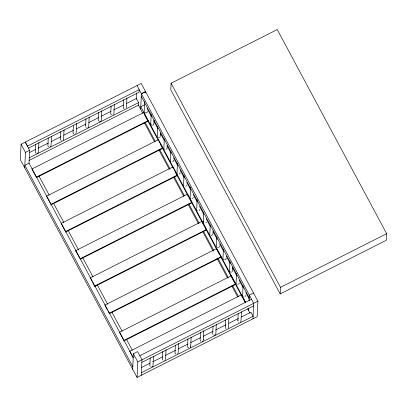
<?xml version="1.0" encoding="UTF-8"?>
<svg xmlns="http://www.w3.org/2000/svg" width="407" height="407" viewBox="0 0 407 407"><rect width="100%" height="100%" fill="white"/><g stroke="black" fill="none" stroke-linecap="round" stroke-linejoin="round"><path stroke-width="0.61" d="M21.083 144.195L20.35 159.697L137.057 377.426L257.178 316.702L257.911 301.195L141.193 83.46L21.083 144.195L25.458 152.36L24.725 167.862M29.034 163.263L29.65 150.244L25.27 142.079L27.452 146.138L139.194 89.652L139.072 92.211L28.465 148.123M35.323 151.679L35.674 144.261M38.472 151.816L38.909 142.547M47.894 145.324L48.245 137.907M51.043 145.462L51.48 136.192M60.465 138.97L60.811 131.553M63.614 139.108L64.052 129.838M73.036 132.616L73.357 125.814M76.185 132.753L76.623 123.479M75.671 251.19L75.697 250.641L187.444 194.154L191.819 202.32L191.794 202.864L80.617 259.066M85.953 118.844L85.607 126.262A1.577 1.531 2.7 0 1 85.679 125.865M88.757 126.399L89.189 117.124M98.525 112.49L98.179 119.907A1.577 1.531 2.7 0 0 98.214 120.304M101.76 110.77L101.328 120.045A1.577 1.531 2.7 0 1 100.819 121.108M94.638 286.569L92.623 282.209M111.096 106.135L110.75 113.553A1.577 1.531 2.7 0 0 111.477 114.911M114.331 104.416L113.894 113.69A1.577 1.531 2.7 0 1 113.828 114.082M123.667 99.776L123.321 107.194A1.577 1.531 2.7 0 0 123.357 107.596M126.903 98.062L126.465 107.331A1.577 1.531 2.7 0 1 126.394 107.728M136.36 99.222L136.655 93.02M126.175 103.663L136.386 98.504L138.573 102.584L138.456 105.143L28.983 160.485M140.659 109.254L141.382 93.742L145.574 91.626L145.513 92.867M143.651 113.054L143.676 112.51L31.934 168.997L36.315 177.162L148.056 120.67L143.676 112.51M144.658 101.47L144.19 111.36A1.577 1.531 2.7 0 0 144.231 111.762M132.672 369.235L133.399 353.729L137.591 351.607L141.987 359.813L141.249 375.305M148.056 120.67L148.026 121.22L36.284 177.706M137.057 377.426L137.79 361.915L133.399 353.729M151.195 114.336L150.758 123.611A1.577 1.531 2.7 0 1 150.829 123.214M153.907 123.748L154.08 120.04M157.321 135.857L157.758 126.582M160.47 135.994L160.617 132.901M150.208 357.936L149.857 365.354A1.577 1.531 2.7 0 0 149.893 365.756M162.642 147.889L50.9 204.375L46.525 196.21L158.267 139.723L162.642 147.889L162.617 148.433L50.875 204.925M153.444 356.222L153.007 365.491A1.577 1.531 2.7 0 1 152.498 366.554M163.884 148.102L164.321 138.833M167.033 148.24L167.18 145.151M171.088 83.237L170.777 89.805L280.184 293.915L386.34 240.257L386.65 233.689L277.243 29.574L171.088 83.237L280.494 287.352L280.184 293.915M170.452 160.348L170.889 151.078M162.775 351.582L162.429 358.999A1.577 1.531 2.7 0 0 162.464 359.401M172.827 167.486L172.853 166.936L61.111 223.428L65.486 231.588L177.228 175.102L172.853 166.936M166.015 349.867L165.578 359.137A1.577 1.531 2.7 0 1 165.507 359.534M177.014 172.599L177.452 163.324M177.228 175.102L177.203 175.651L65.461 232.138M175 352.645L175.346 345.228M184.045 174.954L183.577 184.844A1.577 1.531 2.7 0 0 183.613 185.241M178.587 343.513L178.149 352.783A1.577 1.531 2.7 0 1 178.078 353.179M187.413 194.699L187.444 194.154M190.608 187.2L190.145 197.09A1.577 1.531 2.7 0 0 190.181 197.487M187.571 346.291L187.917 338.873M197.176 199.445L196.708 209.335A1.577 1.531 2.7 0 0 196.744 209.737M191.153 337.159L190.72 346.428A1.577 1.531 2.7 0 0 190.68 346.031M203.709 212.312L203.271 221.581A1.577 1.531 2.7 0 1 203.342 221.189M200.142 339.937L200.488 332.519M92.038 281.12L90.288 277.854L202.03 221.367L206.405 229.533L206.38 230.082L95.202 286.279M203.724 330.805L203.286 340.074A1.577 1.531 2.7 0 0 203.251 339.677M209.839 233.832L210.246 225.178M212.988 233.969L213.131 230.876M216.402 246.077L216.839 236.803M216.59 249.13L216.616 248.585L104.874 305.072L107.499 309.971M212.713 333.582L213.059 326.165M215.858 333.72L216.295 324.445M216.616 248.585L220.991 256.746L220.965 257.295L109.224 313.782M222.965 258.323L223.402 249.053M225.28 327.228L225.631 319.81M229.533 270.569L229.97 261.299M228.429 327.365L228.866 318.091M231.181 276.348L231.207 275.798L119.465 332.285L123.84 340.45L235.582 283.964L231.207 275.798M232.682 270.706L232.855 266.997M235.582 283.964L235.556 284.508L123.814 341M236.533 273.545L236.096 282.819A1.577 1.531 2.7 0 0 236.508 283.918M238.202 313.456L237.851 320.874A1.577 1.531 2.7 0 1 237.922 320.477M241.392 295.396L241.417 294.851L129.675 351.338L132.886 357.326M241 321.011L241.437 311.737M243.096 285.79L242.658 295.065A1.577 1.531 2.7 0 0 242.694 295.462M248.601 310.633L248.723 308.074M249.069 300.707L249.333 295.126L253.52 293.004M252.991 318.818L253.719 303.312L137.006 85.572M25.458 152.36L29.65 150.244M141.387 93.758L145.579 91.636M29.752 152.411L35.424 149.542M38.258 148.107L48.469 142.949M51.307 141.514L60.948 136.64M63.787 135.205L73.428 130.332M76.262 128.897L85.908 124.023M88.741 122.588L98.952 117.43M101.221 116.28L110.862 111.406M113.701 109.971L123.341 105.098M29.106 157.926L138.573 102.584M144.444 104.843L140.776 106.695L245.721 302.482M80.077 258.806L191.819 202.32M94.663 286.019L206.405 229.533M220.991 256.746L109.249 313.237L108.084 311.06M139.799 355.733L251.541 299.247M280.494 287.352L386.65 233.689M137.79 361.915L257.911 301.195M141.865 362.372L253.607 305.886M141.453 367.521L149.959 363.217M152.793 361.782L162.439 356.908M165.273 355.474L175.483 350.315M178.317 348.88L187.963 344.007M190.797 342.572L200.442 337.698M203.276 336.263L212.917 331.39M215.756 329.955L225.966 324.796M228.8 323.362L238.441 318.488M241.28 317.053L250.921 312.179L253.108 316.264L141.371 372.746M141.27 96.317L249.211 297.695M147.069 108.491L151.267 116.326M153.663 120.798L157.86 128.632M160.562 133.664L164.459 140.939M167.155 145.971L171.052 153.246M173.453 157.718L177.65 165.552M180.052 170.024L184.249 177.859M186.645 182.331L190.542 189.606M193.244 194.638L197.141 201.908M199.537 206.385L203.739 214.214M206.135 218.691L210.333 226.521M213.034 231.558L217.231 239.387M219.627 243.864L223.524 251.134M226.226 256.171L230.123 263.441M232.524 267.918L236.721 275.748M239.118 280.225L243.315 288.054M245.716 292.531L249.313 299.242M241.417 294.851L245.502 302.467M144.251 114.174L146.958 119.22M147.151 119.587L158.069 139.952M160.17 143.875L161.971 147.232M162.571 148.357L173.413 168.574M175.188 171.886L188.873 197.42M189.459 198.509L201.918 221.754M202.518 222.878L204.319 226.236M204.919 227.36L219.337 254.253M220.385 256.207L234.386 282.331M234.956 283.389L243.432 299.206M243.966 300.198L245.167 302.442M138.314 104.889L142.755 113.171M247.7 308.954L250.061 313.365M145.065 122.314L155.276 141.361M159.778 149.766L169.994 168.819M174.196 176.663L184.407 195.711M188.914 204.116L199.125 223.168M203.627 231.573L213.843 250.626M218.045 258.465L228.256 277.518M232.463 285.363L238.466 296.571M144.383 122.833L154.599 141.885M158.801 149.73L169.312 169.337M173.519 177.182L183.73 196.235M188.232 204.64L198.448 223.687M202.65 231.532L213.161 251.144M217.068 258.43L227.579 278.037M231.781 285.882L237.79 297.09M38.909 175.972L49.12 195.024M53.627 203.429L63.838 222.481M68.045 230.321L78.556 249.934M82.758 257.779L92.969 276.831M97.477 285.236L107.687 304.283M111.894 312.128L122.105 331.181M126.307 339.026L132.316 350.229M133.384 357.85L29.039 163.182L24.847 165.298L132.789 366.676M75.697 250.641L79.782 258.262M240.929 321.403A1.577 1.531 2.7 0 1 240.491 322.074M238.583 322.232A1.577 1.531 2.7 0 1 238.268 321.973M228.358 327.757A1.577 1.531 2.7 0 1 228.185 328.123M226.012 328.586A1.577 1.531 2.7 0 1 225.32 327.625M215.791 334.111A1.577 1.531 2.7 0 1 215.354 334.783M215.013 335.012A1.577 1.531 2.7 0 1 214.626 335.149M214.219 335.18A1.577 1.531 2.7 0 1 213.812 335.114M212.886 334.356A1.577 1.531 2.7 0 1 212.749 333.979M203.22 340.466A1.577 1.531 2.7 0 1 203.042 340.832M202.783 341.137A1.577 1.531 2.7 0 1 202.442 341.366M200.87 341.295A1.577 1.531 2.7 0 1 200.554 341.041M200.315 340.71A1.577 1.531 2.7 0 1 200.178 340.333M190.649 346.825A1.577 1.531 2.7 0 1 190.211 347.492M188.67 347.822A1.577 1.531 2.7 0 1 188.299 347.654M187.983 347.395A1.577 1.531 2.7 0 1 187.607 346.688M177.905 353.541A1.577 1.531 2.7 0 1 177.64 353.846M175.727 354.009A1.577 1.531 2.7 0 1 175.035 353.047M165.069 360.2A1.577 1.531 2.7 0 1 164.733 360.429M162.841 360.103A1.577 1.531 2.7 0 1 162.607 359.778M152.162 366.783A1.577 1.531 2.7 0 1 151.775 366.921M150.269 366.458A1.577 1.531 2.7 0 1 150.035 366.132M245.299 296.265A1.577 1.531 2.7 0 1 244.963 296.494M243.391 296.423A1.577 1.531 2.7 0 1 242.837 295.838M245.808 295.202A1.577 1.531 2.7 0 1 245.736 295.594M239.001 283.71A1.577 1.531 2.7 0 1 238.4 284.249M237.2 284.345A1.577 1.531 2.7 0 1 236.823 284.178M239.245 282.957A1.577 1.531 2.7 0 1 239.174 283.348M232.433 271.464A1.577 1.531 2.7 0 1 232.173 271.769M231.832 271.998A1.577 1.531 2.7 0 1 231.446 272.135M230.632 272.1A1.577 1.531 2.7 0 1 230.26 271.932M229.945 271.673A1.577 1.531 2.7 0 1 229.568 270.97M226.043 258.857A1.577 1.531 2.7 0 1 225.605 259.524M225.269 259.752A1.577 1.531 2.7 0 1 224.883 259.89M224.069 259.854A1.577 1.531 2.7 0 1 223.697 259.686M223.382 259.427A1.577 1.531 2.7 0 1 223 258.725M226.078 258.063A1.577 1.531 2.7 0 1 226.114 258.46M219.48 246.606A1.577 1.531 2.7 0 1 219.307 246.973M218.707 247.507A1.577 1.531 2.7 0 1 218.32 247.644M217.908 247.675A1.577 1.531 2.7 0 1 217.506 247.609M216.58 246.851A1.577 1.531 2.7 0 1 216.438 246.474M219.515 245.818A1.577 1.531 2.7 0 1 219.551 246.215M212.917 234.361A1.577 1.531 2.7 0 1 212.479 235.032M211.757 235.399A1.577 1.531 2.7 0 1 210.938 235.363M210.017 234.605A1.577 1.531 2.7 0 1 209.875 234.228M206.349 222.115A1.577 1.531 2.7 0 1 205.911 222.782M204.004 222.944A1.577 1.531 2.7 0 1 203.688 222.685M203.449 222.359A1.577 1.531 2.7 0 1 203.307 221.983M199.857 209.473A1.577 1.531 2.7 0 1 199.349 210.536M197.436 210.699A1.577 1.531 2.7 0 1 197.12 210.439M192.786 198.29A1.577 1.531 2.7 0 1 192.445 198.519M190.873 198.448A1.577 1.531 2.7 0 1 190.557 198.194M193.294 197.227A1.577 1.531 2.7 0 1 193.223 197.624M186.218 186.045A1.577 1.531 2.7 0 1 185.882 186.274M183.995 185.948A1.577 1.531 2.7 0 1 183.755 185.617M186.727 184.982A1.577 1.531 2.7 0 1 186.655 185.373M180.164 172.736A1.577 1.531 2.7 0 1 179.919 173.489M179.655 173.799A1.577 1.531 2.7 0 1 179.319 174.028M177.427 173.697A1.577 1.531 2.7 0 1 177.193 173.372M173.53 160.882A1.577 1.531 2.7 0 1 173.357 161.243M173.092 161.548A1.577 1.531 2.7 0 1 172.756 161.777M170.864 161.452A1.577 1.531 2.7 0 1 170.487 160.75M173.56 160.088A1.577 1.531 2.7 0 1 173.601 160.485M166.962 148.636A1.577 1.531 2.7 0 1 166.524 149.303M164.988 149.634A1.577 1.531 2.7 0 1 164.616 149.466M164.062 148.876A1.577 1.531 2.7 0 1 163.924 148.499M160.226 136.752A1.577 1.531 2.7 0 1 159.961 137.057M159.625 137.286A1.577 1.531 2.7 0 1 159.239 137.424M158.425 137.388A1.577 1.531 2.7 0 1 158.048 137.215M157.499 136.63A1.577 1.531 2.7 0 1 157.356 136.253M153.836 124.14A1.577 1.531 2.7 0 1 152.676 125.173M151.857 125.137A1.577 1.531 2.7 0 1 151.485 124.969M151.17 124.71A1.577 1.531 2.7 0 1 150.793 124.008M147.339 111.498A1.577 1.531 2.7 0 1 146.83 112.561M146.495 112.79A1.577 1.531 2.7 0 1 146.108 112.927M145.701 112.963A1.577 1.531 2.7 0 1 144.923 112.724M144.607 112.464A1.577 1.531 2.7 0 1 144.368 112.139M38.4 152.213A1.577 1.531 2.7 0 1 37.963 152.879M37.627 153.108A1.577 1.531 2.7 0 1 37.241 153.246M36.426 153.21A1.577 1.531 2.7 0 1 36.05 153.042M35.735 152.783A1.577 1.531 2.7 0 1 35.358 152.076M88.685 126.791A1.577 1.531 2.7 0 1 87.907 127.691M86.335 127.62A1.577 1.531 2.7 0 1 86.019 127.366M50.972 145.859A1.577 1.531 2.7 0 1 50.198 146.754M48.621 146.683A1.577 1.531 2.7 0 1 47.929 145.721M63.543 139.499A1.577 1.531 2.7 0 1 63.105 140.171M61.192 140.329A1.577 1.531 2.7 0 1 60.877 140.074M60.643 139.743A1.577 1.531 2.7 0 1 60.501 139.367M75.941 133.511A1.577 1.531 2.7 0 1 75.677 133.817M74.135 134.147A1.577 1.531 2.7 0 1 73.764 133.974M73.448 133.72A1.577 1.531 2.7 0 1 73.072 133.013M113.39 114.749A1.577 1.531 2.7 0 1 113.049 114.983M100.478 121.337A1.577 1.531 2.7 0 1 99.277 121.434M98.591 121.006A1.577 1.531 2.7 0 1 98.357 120.681M124.049 108.557A1.577 1.531 2.7 0 1 123.494 107.972"/></g></svg>
